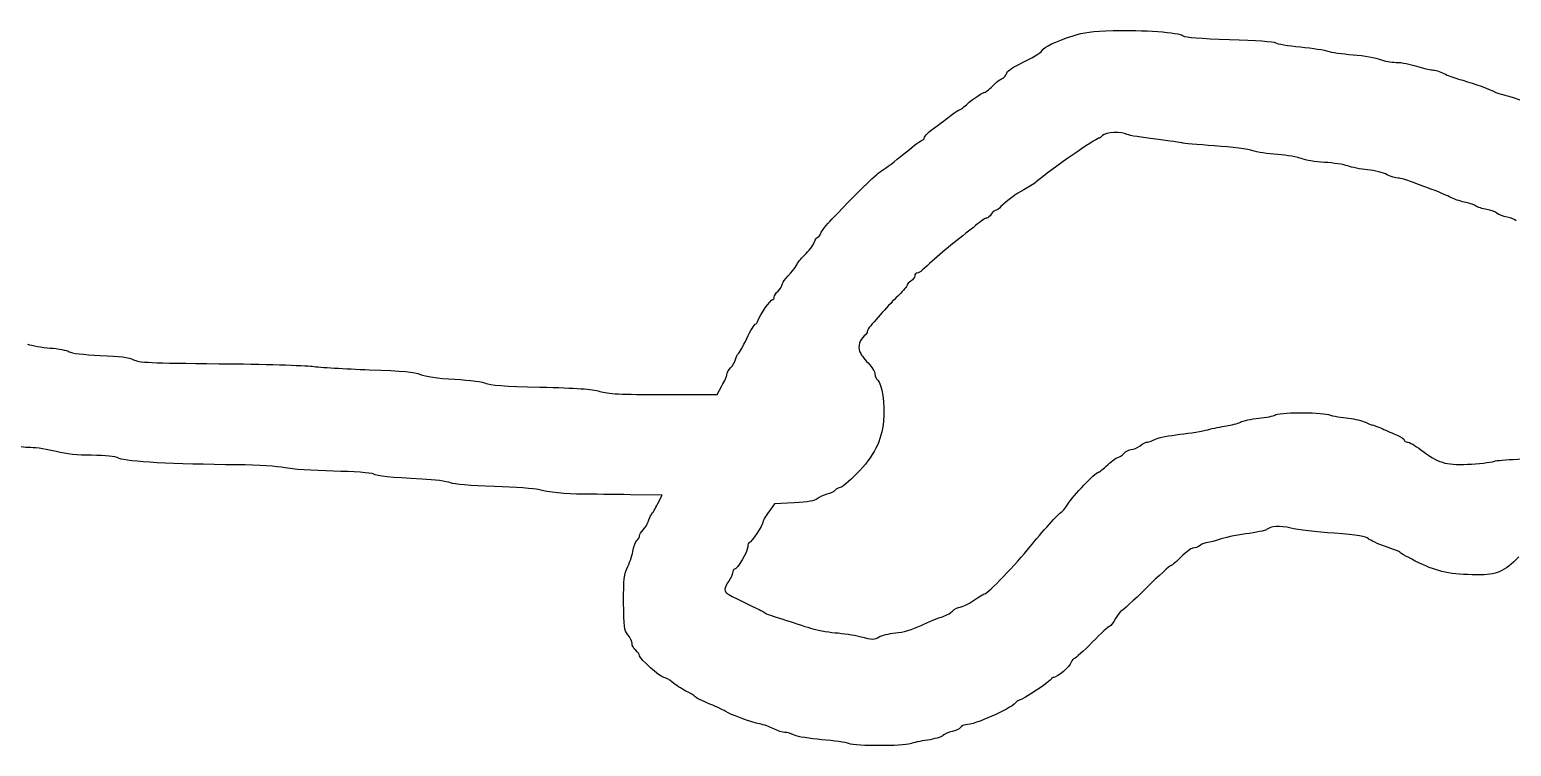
# Model space of a CAD drawing. Extents: x -192 to 192, y 100 to 188.
# Drawn here: x -39.62 to -13.27, y 159.27 to 172.01 of the extents above; entities that cross this region are included whole.
import ezdxf

# ---------------------------------------------------------------- set-up
doc = ezdxf.new("R2010")
doc.units = 0
doc.layers.add('Image', color=7, linetype='CONTINUOUS')

msp = doc.modelspace()

# ---------------------------------------------------------------- linework, layer by layer
at = {"layer": 'Image', "color": 7}
for points in [[(-28.348688, 165.526821), (-27.398354, 165.526821), (-27.311113, 165.682912)], [(-28.453037, 163.587179), (-28.376883, 163.737604), (-28.939167, 163.745725)], [(-26.027271, 163.602704), (-26.375817, 163.585833), (-26.479287, 163.442713)]]:
    msp.add_lwpolyline(points, dxfattribs=at)
msp.add_lwpolyline([(-24.514862, 161.219875)], close=True, dxfattribs=at)
for points in [[(-21.621733, 171.635659), (-21.575383, 171.710664), (-21.395346, 171.797972), (-21.065904, 171.905184)], [(-21.065904, 171.905184), (-20.880446, 171.965555), (-20.728216, 171.98523), (-20.357316, 171.996784)], [(-20.357316, 171.996784), (-19.830807, 172.013205), (-19.181499, 171.964426), (-19.107361, 171.902889)], [(-19.107361, 171.902889), (-19.075032, 171.876064), (-18.802416, 171.855059), (-18.285703, 171.83958)], [(-18.285703, 171.83958), (-17.813374, 171.825439), (-17.494786, 171.802134), (-17.467086, 171.779697)], [(-22.056317, 171.383118), (-21.766258, 171.525405), (-21.647063, 171.594672), (-21.621733, 171.635659)], [(-17.467086, 171.779697), (-17.442136, 171.759493), (-17.243616, 171.725826), (-17.025916, 171.704864)], [(-17.025916, 171.704864), (-16.808211, 171.683901), (-16.588045, 171.650747), (-16.536649, 171.631176)], [(-16.536649, 171.631176), (-16.485257, 171.611605), (-16.283774, 171.582472), (-16.088911, 171.566434)], [(-16.088911, 171.566434), (-15.894049, 171.550405), (-15.678161, 171.513534), (-15.609157, 171.484505)], [(-22.253983, 171.229276), (-22.244388, 171.266043), (-22.158092, 171.333193), (-22.056317, 171.383118)], [(-15.609157, 171.484505), (-15.540166, 171.455484), (-15.409678, 171.43173), (-15.319195, 171.43173)], [(-15.319195, 171.43173), (-15.228716, 171.43173), (-15.066424, 171.401359), (-14.958545, 171.364243)], [(-14.958545, 171.364243), (-14.850653, 171.327126), (-14.725078, 171.296759), (-14.679474, 171.296759)], [(-14.679474, 171.296759), (-14.63387, 171.296759), (-14.541353, 171.268384), (-14.473866, 171.233705)], [(-22.655588, 170.892925), (-22.634933, 170.893967), (-22.565708, 170.946587), (-22.501733, 171.010854)], [(-22.501733, 171.010854), (-22.437771, 171.075133), (-22.359692, 171.135892), (-22.328238, 171.145867)], [(-22.328238, 171.145867), (-22.296771, 171.155883), (-22.263354, 171.193393), (-22.253983, 171.229276)], [(-14.473866, 171.233705), (-14.406395, 171.199014), (-14.290445, 171.154642), (-14.216211, 171.135092)], [(-14.216211, 171.135092), (-14.002403, 171.078783), (-13.755566, 170.993046), (-13.605149, 170.922829)], [(-23.008913, 170.639562), (-22.904713, 170.739758), (-22.692579, 170.891871), (-22.655588, 170.892925)], [(-13.605149, 170.922829), (-13.528882, 170.887233), (-13.449303, 170.858108), (-13.428299, 170.858108)], [(-13.428299, 170.858108), (-13.371978, 170.858108), (-12.877486, 170.685033), (-12.799036, 170.637854)], [(-23.5095, 170.285292), (-23.396667, 170.368358), (-23.261613, 170.470492), (-23.209396, 170.51225)], [(-23.209396, 170.51225), (-23.157167, 170.554004), (-23.102717, 170.588171), (-23.088396, 170.588171)], [(-23.088396, 170.588171), (-23.074079, 170.588171), (-23.038313, 170.611296), (-23.008913, 170.639562)], [(-23.714675, 170.091271), (-23.714675, 170.114912), (-23.62235, 170.202221), (-23.5095, 170.285292)], [(-24.028733, 169.84375), (-23.89525, 169.95625), (-23.769983, 170.048292), (-23.750358, 170.048292)], [(-23.750358, 170.048292), (-23.730725, 170.048292), (-23.714675, 170.067633), (-23.714675, 170.091271)], [(-20.614653, 170.081229), (-20.664411, 170.081229), (-21.455229, 169.528467), (-21.723879, 169.305925)], [(-20.542899, 170.131842), (-20.565999, 170.104004), (-20.598286, 170.081229), (-20.614653, 170.081229)], [(-20.105641, 170.14945), (-20.203366, 170.201763), (-20.494603, 170.190025), (-20.542899, 170.131842)], [(-19.597099, 170.064229), (-19.842882, 170.092954), (-20.071728, 170.131304), (-20.105641, 170.14945)], [(-19.128441, 169.99855), (-19.14042, 170.005929), (-19.35132, 170.035517), (-19.597099, 170.064229)], [(-18.551003, 169.946975), (-18.856616, 169.967938), (-19.116461, 169.991146), (-19.128441, 169.99855)], [(-24.440138, 169.526258), (-24.347346, 169.588375), (-24.162204, 169.731242), (-24.028733, 169.84375)], [(-17.871707, 169.8615), (-17.939707, 169.887546), (-18.245395, 169.926013), (-18.551003, 169.946975)], [(-17.433057, 169.792763), (-17.606316, 169.804521), (-17.803707, 169.835458), (-17.871707, 169.8615)], [(-17.00317, 169.719783), (-17.066353, 169.748171), (-17.259803, 169.781004), (-17.433057, 169.792763)], [(-16.598261, 169.652692), (-16.757778, 169.661229), (-16.939986, 169.691408), (-17.00317, 169.719783)], [(-25.357642, 168.642587), (-24.777621, 169.245533), (-24.59105, 169.425229), (-24.440138, 169.526258)], [(-16.183936, 169.590433), (-16.252299, 169.616142), (-16.438745, 169.644158), (-16.598261, 169.652692)], [(-15.829645, 169.520588), (-15.956145, 169.533296), (-16.115578, 169.564717), (-16.183936, 169.590433)], [(-15.482045, 169.435063), (-15.546724, 169.469404), (-15.703141, 169.507883), (-15.829645, 169.520588)], [(-15.285845, 169.372637), (-15.329078, 169.372637), (-15.417366, 169.400729), (-15.482045, 169.435063)], [(-21.943204, 169.164987), (-22.082654, 169.091575), (-22.229942, 168.983254), (-22.349292, 168.866304)], [(-21.723879, 169.305925), (-21.770275, 169.267488), (-21.868971, 169.204062), (-21.943204, 169.164987)], [(-15.049153, 169.309771), (-15.136103, 169.34435), (-15.242611, 169.372637), (-15.285845, 169.372637)], [(-14.688607, 169.173254), (-14.799953, 169.213754), (-14.962191, 169.275196), (-15.049153, 169.309771)], [(-14.366157, 169.036417), (-14.432153, 169.071171), (-14.577257, 169.132742), (-14.688607, 169.173254)], [(-14.113086, 168.948521), (-14.186278, 168.962113), (-14.300157, 169.001663), (-14.366157, 169.036417)], [(-13.912532, 168.880771), (-13.949649, 168.904442), (-14.039899, 168.934929), (-14.113086, 168.948521)], [(-25.553938, 168.393958), (-25.542317, 168.43055), (-25.453988, 168.542425), (-25.357642, 168.642587)], [(-22.601075, 168.66405), (-22.619262, 168.66405), (-22.660892, 168.641971), (-22.693579, 168.614996)], [(-22.525858, 168.731533), (-22.549037, 168.694417), (-22.582883, 168.66405), (-22.601075, 168.66405)], [(-22.450837, 168.799021), (-22.468921, 168.799021), (-22.502683, 168.76865), (-22.525858, 168.731533)], [(-22.349292, 168.866304), (-22.387062, 168.829292), (-22.432762, 168.799021), (-22.450837, 168.799021)], [(-13.710078, 168.814108), (-13.784311, 168.827108), (-13.875416, 168.857108), (-13.912532, 168.880771)], [(-13.524495, 168.746983), (-13.552332, 168.770896), (-13.635845, 168.801108), (-13.710078, 168.814108)], [(-13.348541, 168.680246), (-13.417478, 168.693038), (-13.496657, 168.723067), (-13.524495, 168.746983)], [(-13.186324, 168.612542), (-13.206611, 168.636983), (-13.279611, 168.667446), (-13.348541, 168.680246)], [(-25.602421, 168.327433), (-25.587363, 168.327433), (-25.565546, 168.357371), (-25.553938, 168.393958)], [(-22.972346, 168.394229), (-23.273875, 168.158146), (-23.521671, 167.948471), (-23.751246, 167.735179)], [(-22.693579, 168.614996), (-22.726267, 168.588025), (-22.851717, 168.488675), (-22.972346, 168.394229)], [(-25.84255, 168.004825), (-25.769479, 168.076179), (-25.691713, 168.177954), (-25.669738, 168.230996)], [(-25.669738, 168.230996), (-25.647775, 168.284033), (-25.617479, 168.327433), (-25.602421, 168.327433)], [(-26.026867, 167.76225), (-25.998567, 167.794729), (-25.975413, 167.833404), (-25.975413, 167.8482)], [(-25.975413, 167.8482), (-25.975413, 167.862992), (-25.915625, 167.933471), (-25.84255, 168.004825)], [(-26.24535, 167.467312), (-26.24535, 167.503425), (-26.205208, 167.557612), (-26.026867, 167.76225)], [(-23.883387, 167.635196), (-23.883387, 167.607504), (-23.913754, 167.565896), (-23.950871, 167.542721)], [(-23.844037, 167.685525), (-23.865671, 167.685525), (-23.883387, 167.662875), (-23.883387, 167.635196)], [(-23.751246, 167.735179), (-23.780642, 167.707867), (-23.8224, 167.685525), (-23.844037, 167.685525)], [(-26.380321, 167.259321), (-26.380321, 167.284292), (-26.34995, 167.332196), (-26.312833, 167.365779)], [(-26.312833, 167.365779), (-26.275717, 167.399375), (-26.24535, 167.445062), (-26.24535, 167.467312)], [(-24.018358, 167.470583), (-24.018358, 167.454092), (-24.082887, 167.378025), (-24.161762, 167.301558)], [(-23.950871, 167.542721), (-23.987987, 167.519542), (-24.018358, 167.487075), (-24.018358, 167.470583)], [(-26.666117, 166.845946), (-26.634325, 166.946129), (-26.449142, 167.213937), (-26.411667, 167.213937)], [(-26.411667, 167.213937), (-26.394417, 167.213937), (-26.380321, 167.234362), (-26.380321, 167.259321)], [(-24.161762, 167.301558), (-24.281262, 167.185683), (-24.560617, 166.878479), (-24.693446, 166.716854)], [(-26.718742, 166.775287), (-26.702138, 166.775287), (-26.678454, 166.807079), (-26.666117, 166.845946)], [(-26.8703, 166.522992), (-26.803554, 166.661754), (-26.73535, 166.775287), (-26.718742, 166.775287)], [(-24.781071, 166.569104), (-24.860912, 166.502846), (-24.898154, 166.380475), (-24.864908, 166.293654)], [(-24.726946, 166.645067), (-24.726946, 166.627996), (-24.751304, 166.593813), (-24.781071, 166.569104)], [(-24.693446, 166.716854), (-24.711867, 166.694437), (-24.726946, 166.662129), (-24.726946, 166.645067)], [(-39.657921, 166.421058), (-39.583688, 166.395433), (-39.403525, 166.365075), (-39.257579, 166.353592)], [(-39.257579, 166.353592), (-39.111621, 166.342112), (-38.959779, 166.312533), (-38.920154, 166.28785)], [(-38.920154, 166.28785), (-38.873867, 166.259029), (-38.675967, 166.235737), (-38.366771, 166.222737)], [(-27.019663, 166.253367), (-27.004258, 166.262858), (-26.937046, 166.384225), (-26.8703, 166.522992)], [(-24.864908, 166.293654), (-24.848925, 166.251896), (-24.780975, 166.159704), (-24.713912, 166.088796)], [(-38.366771, 166.222737), (-38.012654, 166.207837), (-37.856596, 166.187467), (-37.776279, 166.145687)], [(-37.776279, 166.145687), (-37.680388, 166.095792), (-37.4949, 166.087208), (-36.249946, 166.075042)], [(-36.249946, 166.075042), (-35.4705, 166.06745), (-34.726479, 166.046158), (-34.596571, 166.027792)], [(-34.596571, 166.027792), (-34.466667, 166.009433), (-34.011142, 165.982312), (-33.584304, 165.967529)], [(-27.157246, 165.998362), (-27.120604, 166.035004), (-27.080958, 166.103479), (-27.069158, 166.150517)], [(-27.069158, 166.150517), (-27.057346, 166.197558), (-27.035079, 166.243846), (-27.019663, 166.253367)], [(-24.713912, 166.088796), (-24.646837, 166.017871), (-24.591975, 165.928446), (-24.591975, 165.890054)], [(-33.584304, 165.967529), (-32.976529, 165.946483), (-32.778958, 165.928271), (-32.673263, 165.883562)], [(-32.673263, 165.883562), (-32.583688, 165.845675), (-32.378225, 165.817029), (-32.062442, 165.798396)], [(-32.062442, 165.798396), (-31.780408, 165.781754), (-31.553638, 165.752), (-31.505692, 165.725342)], [(-27.311113, 165.682912), (-27.263133, 165.768767), (-27.223875, 165.859871), (-27.223875, 165.885367)], [(-27.223875, 165.885367), (-27.223875, 165.910875), (-27.193888, 165.961717), (-27.157246, 165.998362)], [(-24.591975, 165.890054), (-24.591975, 165.851671), (-24.568958, 165.803396), (-24.540812, 165.782796)], [(-24.540812, 165.782796), (-24.467204, 165.728892), (-24.414417, 165.348392), (-24.439642, 165.053621)], [(-31.505692, 165.725342), (-31.447288, 165.692875), (-31.180788, 165.67435), (-30.547496, 165.658725)], [(-30.547496, 165.658725), (-29.886821, 165.642421), (-29.624367, 165.623517), (-29.484613, 165.58215)], [(-29.484613, 165.58215), (-29.332563, 165.537146), (-29.127279, 165.52715), (-28.348688, 165.526821)], [(-17.481307, 165.162325), (-17.41897, 165.21275), (-16.704824, 165.217442), (-16.527561, 165.168546)], [(-24.439642, 165.053621), (-24.469883, 164.700433), (-24.606729, 164.432204), (-24.917158, 164.117725)], [(-18.670199, 164.901825), (-18.577407, 164.927017), (-18.429278, 164.957246), (-18.341032, 164.968992)], [(-18.341032, 164.968992), (-18.252774, 164.98075), (-18.141161, 165.010813), (-18.092995, 165.035804)], [(-18.092995, 165.035804), (-18.044828, 165.060792), (-17.896857, 165.0919), (-17.764186, 165.104942)], [(-17.764186, 165.104942), (-17.631503, 165.117975), (-17.504224, 165.1438), (-17.481307, 165.162325)], [(-16.527561, 165.168546), (-16.444049, 165.145529), (-16.282528, 165.116563), (-16.168636, 165.104163)], [(-16.168636, 165.104163), (-16.054749, 165.091763), (-15.920149, 165.060129), (-15.869532, 165.033871)], [(-15.869532, 165.033871), (-15.81892, 165.007617), (-15.763899, 164.986138), (-15.747261, 164.986138)], [(-15.747261, 164.986138), (-15.73062, 164.986138), (-15.652632, 164.956729), (-15.573974, 164.920796)], [(-19.877257, 164.615017), (-19.83007, 164.652129), (-19.769978, 164.6825), (-19.74372, 164.6825)], [(-19.74372, 164.6825), (-19.717466, 164.6825), (-19.652449, 164.705013), (-19.599241, 164.732521)], [(-19.599241, 164.732521), (-19.546032, 164.760033), (-19.353195, 164.799079), (-19.170703, 164.819283)], [(-19.170703, 164.819283), (-18.98822, 164.839483), (-18.762991, 164.876633), (-18.670199, 164.901825)], [(-15.573974, 164.920796), (-15.495299, 164.884858), (-15.373995, 164.832496), (-15.304403, 164.804425)], [(-15.304403, 164.804425), (-15.234807, 164.776354), (-15.17787, 164.737425), (-15.17787, 164.717917)], [(-15.17787, 164.717917), (-15.17787, 164.698413), (-15.152666, 164.682458), (-15.121878, 164.682458)], [(-15.121878, 164.682458), (-15.091086, 164.682458), (-14.983641, 164.62035), (-14.883107, 164.54445)], [(-39.60425, 164.582658), (-39.707983, 164.5837), (-39.853604, 164.607821), (-39.927837, 164.636763)], [(-39.151762, 164.5137), (-39.296887, 164.550817), (-39.5005, 164.58185), (-39.60425, 164.582658)], [(-38.521046, 164.446217), (-38.777446, 164.446217), (-38.967342, 164.466525), (-39.151762, 164.5137)], [(-38.028746, 164.391417), (-38.119217, 164.430925), (-38.256487, 164.446217), (-38.521046, 164.446217)], [(-20.26212, 164.412563), (-20.239207, 164.412563), (-20.194466, 164.442929), (-20.162686, 164.480046)], [(-20.162686, 164.480046), (-20.130903, 164.517163), (-20.072982, 164.547529), (-20.033978, 164.547529)], [(-20.033978, 164.547529), (-19.994966, 164.547529), (-19.924441, 164.5779), (-19.877257, 164.615017)], [(-14.883107, 164.54445), (-14.570741, 164.308604), (-14.450566, 164.271233), (-14.054649, 164.286817)], [(-35.929375, 164.276388), (-37.075229, 164.286508), (-37.890983, 164.331229), (-38.028746, 164.391417)], [(-35.085817, 164.224558), (-35.218687, 164.252608), (-35.551175, 164.273033), (-35.929375, 164.276388)], [(-34.221908, 164.164246), (-34.580671, 164.172046), (-34.963742, 164.198788), (-35.085817, 164.224558)], [(-33.511675, 164.115075), (-33.547787, 164.134404), (-33.8674, 164.156525), (-34.221908, 164.164246)], [(-20.621936, 164.143046), (-20.606299, 164.143046), (-20.528316, 164.204), (-20.448628, 164.278013)], [(-20.448628, 164.278013), (-20.368957, 164.352004), (-20.28502, 164.412563), (-20.26212, 164.412563)], [(-14.054649, 164.286817), (-13.865136, 164.294304), (-13.649341, 164.318779), (-13.575107, 164.34125)], [(-13.575107, 164.34125), (-13.485511, 164.368379), (-13.014703, 164.388667), (-12.174803, 164.401617)], [(-32.646562, 164.022929), (-33.2159, 164.051471), (-33.436787, 164.075008), (-33.511675, 164.115075)], [(-32.140429, 163.957858), (-32.199992, 163.982671), (-32.427754, 164.01195), (-32.646562, 164.022929)], [(-31.357287, 163.890129), (-31.795717, 163.904821), (-32.070075, 163.928554), (-32.140429, 163.957858)], [(-24.917158, 164.117725), (-25.050217, 163.982925), (-25.181467, 163.872642), (-25.208817, 163.872642)], [(-21.161983, 163.577438), (-21.067654, 163.72715), (-20.671266, 164.142304), (-20.621936, 164.143046)], [(-30.581217, 163.838971), (-30.636892, 163.854671), (-30.986125, 163.877688), (-31.357287, 163.890129)], [(-29.788271, 163.754158), (-30.083192, 163.754158), (-30.402929, 163.788704), (-30.581217, 163.838971)], [(-28.939167, 163.745725), (-29.248425, 163.750154), (-29.630525, 163.75395), (-29.788271, 163.754158)], [(-25.616171, 163.674858), (-25.662242, 163.634138), (-25.770521, 163.615125), (-26.027271, 163.602704)], [(-25.4463, 163.75295), (-25.505329, 163.740413), (-25.581775, 163.705279), (-25.616171, 163.674858)], [(-25.298762, 163.824192), (-25.320875, 163.797542), (-25.387262, 163.765488), (-25.4463, 163.75295)], [(-25.208817, 163.872642), (-25.236171, 163.872642), (-25.27665, 163.850838), (-25.298762, 163.824192)], [(-28.624212, 163.265213), (-28.610358, 163.311608), (-28.583312, 163.369179), (-28.564112, 163.393158)], [(-28.564112, 163.393158), (-28.5449, 163.417138), (-28.494917, 163.504446), (-28.453037, 163.587179)], [(-26.479287, 163.442713), (-26.536208, 163.363996), (-26.582771, 163.282617), (-26.582771, 163.261842)], [(-21.827983, 162.826671), (-21.641475, 163.060117), (-21.303987, 163.434033), (-21.2798, 163.434033)], [(-21.2798, 163.434033), (-21.264687, 163.434033), (-21.211671, 163.498567), (-21.161983, 163.577438)], [(-28.776004, 163.014963), (-28.776004, 163.039804), (-28.747512, 163.087283), (-28.712704, 163.120492)], [(-28.712704, 163.120492), (-28.677887, 163.153696), (-28.638071, 163.218817), (-28.624212, 163.265213)], [(-26.582771, 163.261842), (-26.582771, 163.209479), (-26.790204, 162.894113), (-26.824642, 162.894113)], [(-17.628353, 163.124958), (-17.649207, 163.108625), (-17.816232, 163.074175), (-17.999516, 163.048417)], [(-17.193749, 163.150983), (-17.396057, 163.197167), (-17.54772, 163.188088), (-17.628353, 163.124958)], [(-16.426311, 163.060267), (-16.732524, 163.083696), (-17.077866, 163.124525), (-17.193749, 163.150983)], [(-28.889442, 162.76375), (-28.878083, 162.834704), (-28.847925, 162.910096), (-28.822396, 162.931279)], [(-28.822396, 162.931279), (-28.796879, 162.952463), (-28.776004, 162.990117), (-28.776004, 163.014963)], [(-26.824642, 162.894113), (-26.840079, 162.894113), (-26.852996, 162.85995), (-26.853346, 162.818196)], [(-18.807128, 162.844475), (-18.843149, 162.817229), (-18.901016, 162.794454), (-18.935728, 162.793863)], [(-18.672161, 162.8955), (-18.710361, 162.894458), (-18.771099, 162.871721), (-18.807128, 162.844475)], [(-18.467724, 162.949267), (-18.541957, 162.920513), (-18.633945, 162.896313), (-18.672161, 162.8955)], [(-17.999516, 163.048417), (-18.182791, 163.022646), (-18.393491, 162.978033), (-18.467724, 162.949267)], [(-15.815778, 162.962913), (-15.857111, 163.004996), (-15.99842, 163.027529), (-16.426311, 163.060267)], [(-15.512099, 162.825167), (-15.649545, 162.870817), (-15.786199, 162.932796), (-15.815778, 162.962913)], [(-28.985879, 162.469138), (-28.944187, 162.560208), (-28.900787, 162.692775), (-28.889442, 162.76375)], [(-26.853346, 162.818196), (-26.854387, 162.731433), (-27.038137, 162.421721), (-27.088958, 162.421721)], [(-22.639962, 161.984054), (-22.586533, 161.986388), (-22.07635, 162.515788), (-21.827983, 162.826671)], [(-19.144299, 162.640958), (-19.22432, 162.557446), (-19.304553, 162.489117), (-19.322607, 162.489117)], [(-18.935728, 162.793863), (-18.97042, 162.792821), (-19.064286, 162.724467), (-19.144299, 162.640958)], [(-15.250849, 162.71655), (-15.25707, 162.730646), (-15.374649, 162.779521), (-15.512099, 162.825167)], [(-14.91662, 162.534921), (-15.094199, 162.620721), (-15.244595, 162.702463), (-15.250849, 162.71655)], [(-13.140341, 162.639258), (-13.413495, 162.368275), (-13.527291, 162.319613), (-13.882682, 162.321879)], [(-29.059542, 161.826892), (-29.061458, 162.252079), (-29.053533, 162.321429), (-28.985879, 162.469138)], [(-27.12265, 162.358783), (-27.12265, 162.324162), (-27.153017, 162.257238), (-27.190133, 162.210054)], [(-27.088958, 162.421721), (-27.107487, 162.421721), (-27.12265, 162.3934), (-27.12265, 162.358783)], [(-19.322607, 162.489117), (-19.340649, 162.489117), (-19.541161, 162.306908), (-19.768182, 162.084208)], [(-13.882682, 162.321879), (-14.356761, 162.324921), (-14.575053, 162.369892), (-14.91662, 162.534921)], [(-27.190133, 162.210054), (-27.22725, 162.162867), (-27.257621, 162.095192), (-27.257621, 162.059646)], [(-27.257621, 162.059646), (-27.257621, 161.994746), (-27.236212, 161.981692), (-26.768354, 161.761133)], [(-19.768182, 162.084208), (-19.995216, 161.861508), (-20.193082, 161.6793), (-20.207911, 161.6793)], [(-28.984183, 161.257167), (-29.051183, 161.342333), (-29.057571, 161.3907), (-29.059542, 161.826892)], [(-23.076958, 161.746917), (-23.041708, 161.746917), (-22.933887, 161.800063), (-22.837375, 161.865017)], [(-22.837375, 161.865017), (-22.74085, 161.929971), (-22.652012, 161.983538), (-22.639962, 161.984054)], [(-26.768354, 161.761133), (-26.657004, 161.708642), (-26.558308, 161.656617), (-26.549029, 161.645513)], [(-26.549029, 161.645513), (-26.53975, 161.634417), (-26.395504, 161.582563), (-26.228479, 161.530292)], [(-26.228479, 161.530292), (-26.061454, 161.478025), (-25.841283, 161.407767), (-25.739217, 161.374158)], [(-23.770962, 161.422392), (-23.637933, 161.485417), (-23.473842, 161.55215), (-23.406312, 161.5707)], [(-23.406312, 161.5707), (-23.338787, 161.589258), (-23.251479, 161.636488), (-23.212296, 161.675667)], [(-23.212296, 161.675667), (-23.173112, 161.71485), (-23.112208, 161.746917), (-23.076958, 161.746917)], [(-20.310728, 161.544329), (-20.352453, 161.4701), (-20.399628, 161.409363), (-20.415561, 161.409363)], [(-20.207911, 161.6793), (-20.222745, 161.6793), (-20.269003, 161.618563), (-20.310728, 161.544329)], [(-28.910971, 161.100821), (-28.910971, 161.135621), (-28.943912, 161.205971), (-28.984183, 161.257167)], [(-25.739217, 161.374158), (-25.637146, 161.340567), (-25.43975, 161.30385), (-25.300567, 161.292588)], [(-25.300567, 161.292588), (-25.161379, 161.281325), (-24.963983, 161.251538), (-24.861917, 161.226413)], [(-24.514862, 161.219896), (-24.473762, 161.245517), (-24.343992, 161.275792), (-24.226483, 161.287146)], [(-24.226483, 161.287146), (-24.087337, 161.3006), (-23.928496, 161.347758), (-23.770962, 161.422392)], [(-20.415561, 161.409363), (-20.431495, 161.409363), (-20.571007, 161.280296), (-20.725591, 161.122554)], [(-28.843487, 160.979771), (-28.880604, 161.011554), (-28.910971, 161.066025), (-28.910971, 161.100821)], [(-24.861917, 161.226413), (-24.616058, 161.165875), (-24.601858, 161.1656), (-24.514862, 161.219875)], [(-20.725591, 161.122554), (-20.880175, 160.964808), (-21.022746, 160.835742), (-21.042421, 160.835742)], [(-28.776004, 160.883133), (-28.776004, 160.904504), (-28.806371, 160.947992), (-28.843487, 160.979771)], [(-28.345671, 160.498342), (-28.406008, 160.498342), (-28.776004, 160.829175), (-28.776004, 160.883133)], [(-21.099371, 160.76905), (-21.123708, 160.69235), (-21.34705, 160.498321), (-21.410992, 160.498321)], [(-21.042421, 160.835742), (-21.062096, 160.835742), (-21.087729, 160.805721), (-21.099371, 160.76905)], [(-28.194304, 160.412375), (-28.250496, 160.459654), (-28.318612, 160.498342), (-28.345671, 160.498342)], [(-21.453921, 160.471338), (-21.453921, 160.439092), (-21.9712, 160.093413), (-22.019442, 160.093413)], [(-21.410992, 160.498321), (-21.434604, 160.498321), (-21.453921, 160.486171), (-21.453921, 160.471338)], [(-27.953237, 160.256), (-28.029633, 160.294717), (-28.138112, 160.365092), (-28.194304, 160.412375)], [(-27.796517, 160.158063), (-27.806321, 160.173204), (-27.876842, 160.217279), (-27.953237, 160.256)], [(-27.526575, 160.023875), (-27.665237, 160.082533), (-27.786708, 160.142921), (-27.796517, 160.158063)], [(-27.240725, 159.891025), (-27.259283, 159.905425), (-27.387917, 159.965204), (-27.526575, 160.023875)], [(-22.094129, 160.043863), (-22.187604, 159.931238), (-22.816454, 159.654763), (-22.979158, 159.654763)], [(-22.019442, 160.093413), (-22.037904, 160.093413), (-22.071508, 160.071108), (-22.094129, 160.043863)], [(-26.641433, 159.669971), (-26.771604, 159.6934), (-27.180317, 159.844154), (-27.240725, 159.891025)], [(-26.389662, 159.583471), (-26.458337, 159.618479), (-26.571637, 159.657408), (-26.641433, 159.669971)], [(-26.192762, 159.519817), (-26.232379, 159.519817), (-26.320983, 159.548454), (-26.389662, 159.583471)], [(-26.021967, 159.470542), (-26.076279, 159.497642), (-26.153137, 159.519817), (-26.192762, 159.519817)], [(-25.53595, 159.389508), (-25.748946, 159.406979), (-25.96765, 159.443454), (-26.021967, 159.470542)], [(-23.382146, 159.463367), (-23.412683, 159.436479), (-23.536125, 159.400525), (-23.65645, 159.383483)], [(-23.219287, 159.535071), (-23.278312, 159.522533), (-23.3516, 159.490267), (-23.382146, 159.463367)], [(-23.071746, 159.606308), (-23.093858, 159.579663), (-23.160246, 159.547608), (-23.219287, 159.535071)], [(-22.979158, 159.654763), (-23.007962, 159.654763), (-23.049637, 159.632954), (-23.071746, 159.606308)], [(-25.053708, 159.320671), (-25.105954, 159.341054), (-25.322962, 159.372025), (-25.53595, 159.389508)], [(-23.965833, 159.318046), (-24.0872, 159.271904), (-24.933954, 159.273925), (-25.053708, 159.320671)], [(-23.65645, 159.383483), (-23.776762, 159.366446), (-23.915992, 159.337004), (-23.965833, 159.318046)]]:
    msp.add_open_spline(points, degree=3, dxfattribs=at)

doc.saveas('drawing.dxf')
